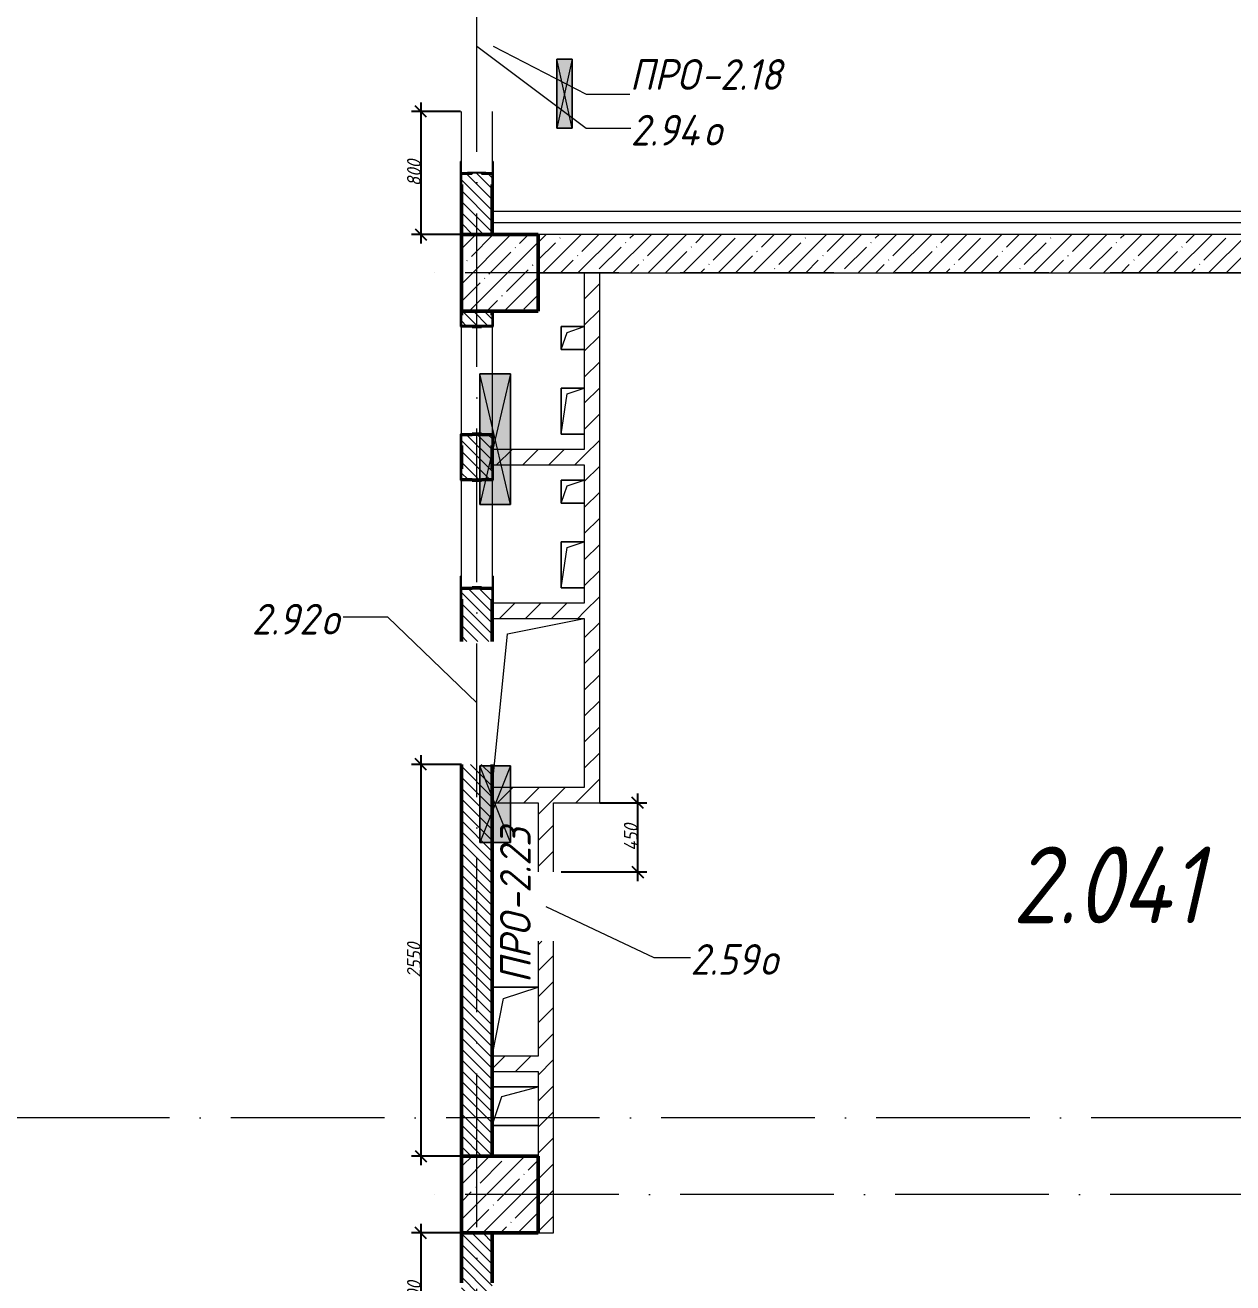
# Model space of a CAD drawing. Header units: millimetres. Extents: x -537608 to 253996, y -217170 to 186033.
# Drawn here: x -94237 to -86376, y -55982 to -47795 of the extents above; entities that cross this region are included whole.
import ezdxf

# ---------------------------------------------------------------- set-up
doc = ezdxf.new("R2010")
doc.units = ezdxf.units.MM
doc.linetypes.add('50_200_ШТРИХ_1Т_ш5_п1_п1_', pattern=[1400, 1000, -200, 0, -200])
for name, color, linetype, lineweight in [('A-____-____-DIMS', 7, 'Continuous', 9), ('A-DETL-____-OTLN-4', 7, 'Continuous', 18), ('A-DETL-GENF-OTLN', 7, 'Continuous', 9), ('A-FLOR-____-OTLN', 7, 'Continuous', 9), ('A-GENM-____-IDEN', 7, 'Continuous', 9), ('A-GENM-____-MCUT', 7, 'Continuous', 25), ('A-GENM-____-OTLN', 7, 'Continuous', 9), ('A-GENM-____-OTLN-1', 7, 'Continuous', 25), ('A-GLAZ-____-IDEN', 7, 'Continuous', 9), ('A-GLAZ-____-OTLN', 7, 'Continuous', 9), ('A-WALL-____-MCUT-1', 7, 'Continuous', 9), ('A-WALL-____-MCUT-2', 7, 'Continuous', 50), ('A-WALL-____-PATT-1', 7, 'Continuous', 9), ('A-WALL-FNSH-MCUT-1', 7, 'Continuous', 9), ('I-WALL-____-OTLN', 7, 'Continuous', 9), ('S-COLS-____-MCUT', 7, 'Continuous', 50), ('S-COLS-____-OTLN', 7, 'Continuous', 9), ('S-GRID-____-OTLN-1', 7, '50_200_ШТРИХ_1Т_ш5_п1_п1_', 9), ('Марки помещений', 7, 'Continuous', 9)]:
    doc.layers.add(name, color=color, linetype=linetype, lineweight=lineweight)
doc.styles.add('ISOCPEUR_I_3', font='isocpeui.ttf', dxfattribs={"width": 0.85, "height": 2.2})
doc.styles.add('ISOCPEUR_I_7', font='isocpeui.ttf', dxfattribs={"width": 0.9, "height": 90})
doc.styles.add('ISOCPEUR_I_9', font='isocpeui.ttf', dxfattribs={"width": 0.9, "height": 250})
doc.dimstyles.new('ISO-1_8_0_9К_СРЕДНИЙ_Кладочные_2', dxfattribs={"dimscale": 304.8, "dimtxt": 89.638306, "dimasz": 0.246063, "dimexe": 0.19685, "dimexo": 0, "dimgap": 0, "dimtad": 1, "dimdec": 3, "dimrnd": 0.001, "dimdsep": 46, "dimtxsty": 'ISOCPEUR_I_7', "dimblk1": 'OBLIQUE', "dimblk2": 'OBLIQUE', "dimsah": 1, "dimcen": 0.09, "dimdle": 0.19685, "dimazin": 0, "dimtfac": 1, "dimtdec": 4, "dimtix": 1, "dimtmove": 1, "dimatfit": 3, "dimfxl": 1, "dimtvp": 1, "dimtolj": 1, "dimtzin": 0, "dimarcsym": 2})
pattern_1 = [(135, (-184647.673, -56738.29), (-35.35534, -35.35534), [])]
pattern_2 = [(45, (-184647.67, -56738.29), (-84.85281, 84.85281), [])]

# ---------------------------------------------------------------- blocks, each defined once
blk = doc.blocks.new('BSC_Колонна _Прямоугольная - 500х500-V23-АР1_План отверстий 2 этажа в осях 1-64_А-ГГ')
at = {"layer": 'S-COLS-____-OTLN'}
h = blk.add_hatch(dxfattribs=at)
h.set_pattern_fill('FP_52', color=256, style=0, pattern_type=2)
h.set_pattern_definition([(45, (-93500, -7331.04), (-114.04925, 114.04925), []), (45, (-93385.95, -7331.04), (-114.04925, 114.04925), [201.613, -40.323, 3.353, -36.97])])
h.paths.add_polyline_path([(-250, -250), (250, -250), (250, 250), (-250, 250)], flags=0)
at = {"layer": 'S-COLS-____-MCUT'}
for p, q in [((250, 250), (-250, 250)), ((-250, 250), (-250, -250)), ((250, -250), (250, 250)), ((-250, -250), (250, -250))]:
    blk.add_line(p, q, dxfattribs=at)
blk = doc.blocks.new('BSC_Колонна _Прямоугольная - 500х500-V78-АР1_План отверстий 2 этажа в осях 1-64_А-ГГ')
at = {"layer": 'S-COLS-____-OTLN'}
h = blk.add_hatch(dxfattribs=at)
h.set_pattern_fill('FP_107', color=256, style=0, pattern_type=2)
h.set_pattern_definition([(45, (-93500, -1331.04), (-114.04925, 114.04925), []), (45, (-93385.95, -1331.04), (-114.04925, 114.04925), [201.613, -40.323, 3.353, -36.97])])
h.paths.add_polyline_path([(-250, -250), (250, -250), (250, 250), (-250, 250)], flags=0)
at = {"layer": 'S-COLS-____-MCUT'}
for p, q in [((250, 250), (-250, 250)), ((-250, 250), (-250, -250)), ((250, -250), (250, 250)), ((-250, -250), (250, -250))]:
    blk.add_line(p, q, dxfattribs=at)
blk = doc.blocks.new('154_Стойка_СКБ_Уголок - СМ-2480_200-28346303-АР1_План отверстий 2 этажа в осях 1-64_А-ГГ')
at = {"layer": 'A-GENM-____-MCUT'}
for p, q in [((125, 156), (125, 81)), ((200, 156), (125, 156)), ((131, 81), (131, 150)), ((131, 150), (200, 150)), ((200, 150), (200, 156)), ((125, 81), (131, 81)), ((131, 19), (125, 19)), ((125, 19), (125, -56)), ((131, -50), (131, 19)), ((125, -56), (200, -56)), ((200, -50), (131, -50)), ((200, -56), (200, -50))]:
    blk.add_line(p, q, dxfattribs=at)
blk = doc.blocks.new('Стойка_Влож_Полоса боковая - Полоса-28213942-АР1_План отверстий 2 этажа в осях 1-64_А-ГГ')
at = {"layer": 'A-GENM-____-OTLN'}
for p, q in [((-5, 60), (0, 60)), ((-5, -60), (-5, 60)), ((0, 31), (0, -31)), ((0, -60), (-5, -60))]:
    blk.add_line(p, q, dxfattribs=at)
blk = doc.blocks.new('Стойка_Влож_Уголок_Опорный - Уголок-28213941-АР1_План отверстий 2 этажа в осях 1-64_А-ГГ')
at = {"layer": 'A-GENM-____-OTLN'}
for p, q in [((-212, -6), (-212, 0)), ((0, 0), (0, -6)), ((-212, -75), (-212, -6)), ((-212, -6), (-206, -6)), ((-212, -75), (-206, -75)), ((-6, -6), (0, -6)), ((-6, -75), (0, -75)), ((0, -6), (0, -75))]:
    blk.add_line(p, q, dxfattribs=at)
blk = doc.blocks.new('154_Стойка_СКБ_Уголок - СМ-2180_200-28268025-АР1_План отверстий 2 этажа в осях 1-64_А-ГГ')
at = {"layer": 'A-GENM-____-MCUT'}
for p, q in [((125, 156), (125, 81)), ((200, 156), (125, 156)), ((131, 81), (131, 150)), ((131, 150), (200, 150)), ((200, 150), (200, 156)), ((125, 81), (131, 81)), ((131, 19), (125, 19)), ((125, 19), (125, -56)), ((131, -50), (131, 19)), ((125, -56), (200, -56)), ((200, -50), (131, -50)), ((200, -56), (200, -50))]:
    blk.add_line(p, q, dxfattribs=at)
blk = doc.blocks.new('Фахверк_СКБ_Уголок - 200_3960_зеркало-28268689-АР1_План отверстий 2 этажа в осях 1-64_А-ГГ')
at = {"layer": 'A-GENM-____-MCUT'}
for p, q in [((200, 156), (125, 156)), ((125, 156), (125, 81)), ((131, 81), (131, 150)), ((131, 150), (200, 150)), ((200, 150), (200, 156)), ((125, 81), (131, 81)), ((131, 19), (125, 19)), ((125, 19), (125, -56)), ((131, -50), (131, 19)), ((125, -56), (200, -56)), ((200, -50), (131, -50)), ((200, -56), (200, -50))]:
    blk.add_line(p, q, dxfattribs=at)
blk = doc.blocks.new('Фахверк_СКБ_Уголок - 200_3960-28268576-АР1_План отверстий 2 этажа в осях 1-64_А-ГГ')
at = {"layer": 'A-GENM-____-MCUT'}
for p, q in [((200, 156), (125, 156)), ((125, 156), (125, 81)), ((131, 81), (131, 150)), ((131, 150), (200, 150)), ((200, 150), (200, 156)), ((125, 81), (131, 81)), ((131, 19), (125, 19)), ((125, 19), (125, -56)), ((131, -50), (131, 19)), ((125, -56), (200, -56)), ((200, -50), (131, -50)), ((200, -56), (200, -50))]:
    blk.add_line(p, q, dxfattribs=at)
blk = doc.blocks.new('AR_Отверстие прямоугольное _в плите_ - AR_Отверстие прямоугольное _в плите_-30423627-АР1_План отверстий 2 этажа в осях 1-64_А-ГГ')
at = {"layer": 'A-GENM-____-OTLN'}
for p, q in [((75, 75), (-75, 75)), ((-75, 75), (-75, -75)), ((-75, -75), (-37.5, 37.5)), ((-37.5, 37.5), (75, 75)), ((-75, -75), (75, -75))]:
    blk.add_line(p, q, dxfattribs=at)
blk = doc.blocks.new('AR_Отверстие прямоугольное _в плите_ - AR_Отверстие прямоугольное _в плите_-30423637-АР1_План отверстий 2 этажа в осях 1-64_А-ГГ')
at = {"layer": 'A-GENM-____-OTLN'}
for p, q in [((75, 150), (-75, 150)), ((-75, 150), (-75, -150)), ((-75, -150), (-37.5, 112.5)), ((-37.5, 112.5), (75, 150)), ((-75, -150), (75, -150))]:
    blk.add_line(p, q, dxfattribs=at)
blk = doc.blocks.new('AR_Отверстие прямоугольное _в плите_ - AR_Отверстие прямоугольное _в плите_-30552713-АР1_План отверстий 2 этажа в осях 1-64_А-ГГ')
at = {"layer": 'A-GENM-____-OTLN'}
for p, q in [((-200, 450), (300, 550)), ((-300, -550), (-200, 450))]:
    blk.add_line(p, q, dxfattribs=at)
blk = doc.blocks.new('AR_Отверстие прямоугольное _в плите_ - AR_Отверстие прямоугольное _в плите_-30552572-АР1_План отверстий 2 этажа в осях 1-64_А-ГГ')
at = {"layer": 'A-GENM-____-OTLN'}
for p, q in [((150, 125), (-150, 125)), ((-87.5, 62.5), (150, 125)), ((-150, -125), (-87.5, 62.5)), ((-150, -125), (150, -125))]:
    blk.add_line(p, q, dxfattribs=at)
blk = doc.blocks.new('AR_Отверстие прямоугольное _в плите_ - AR_Отверстие прямоугольное _в плите_-V177-АР1_План отверстий 2 этажа в осях 1-64_А-ГГ')
at = {"layer": 'A-GENM-____-OTLN'}
for p, q in [((150, 225), (-150, 225)), ((-75, 150), (150, 225)), ((-150, -225), (-75, 150))]:
    blk.add_line(p, q, dxfattribs=at)
blk = doc.blocks.new('AR_Отверстие прямоугольное _в стене_ - AR_Отверстие прямоугольное _в стене__ОВ-36854413-АР1_План отверстий 2 этажа в осях 1-64_А-ГГ')
at = {"layer": 'A-GLAZ-____-OTLN'}
blk.add_hatch(color=256, dxfattribs=at).paths.add_polyline_path([(225, -50), (225, 50), (-225, 50), (-225, -50)], flags=0)
at = {"layer": 'A-DETL-GENF-OTLN'}
for p, q in [((-225, -50), (-225, 50)), ((-225, 50), (225, 50)), ((225, 50), (-225, -50)), ((-225, 50), (225, -50)), ((225, 50), (-225, 50)), ((-225, 50), (-225, -50)), ((225, 50), (225, -50)), ((225, -50), (225, 50)), ((225, -50), (-225, -50)), ((-225, -50), (225, -50))]:
    blk.add_line(p, q, dxfattribs=at)
blk = doc.blocks.new('AR_Отверстие прямоугольное _в стене_ - AR_Отверстие прямоугольное _в стене__ОВ-36854551-АР1_План отверстий 2 этажа в осях 1-64_А-ГГ')
at = {"layer": 'A-GLAZ-____-OTLN'}
blk.add_hatch(color=256, dxfattribs=at).paths.add_polyline_path([(250, -100), (250, 100), (-250, 100), (-250, -100)], flags=0)
at = {"layer": 'A-DETL-GENF-OTLN'}
for p, q in [((-250, -100), (-250, 100)), ((-250, 100), (250, 100)), ((250, 100), (-250, -100)), ((-250, 100), (250, -100)), ((250, 100), (-250, 100)), ((-250, 100), (-250, -100)), ((250, 100), (250, -100)), ((250, -100), (250, 100)), ((250, -100), (-250, -100)), ((-250, -100), (250, -100))]:
    blk.add_line(p, q, dxfattribs=at)
blk = doc.blocks.new('AR_Отверстие прямоугольное _в стене_ - AR_Отверстие прямоугольное _в стене__ОВ-36798040-АР1_План отверстий 2 этажа в осях 1-64_А-ГГ')
at = {"layer": 'A-GLAZ-____-OTLN'}
blk.add_hatch(color=256, dxfattribs=at).paths.add_polyline_path([(425, -100), (425, 100), (-425, 100), (-425, -100)], flags=0)
at = {"layer": 'A-DETL-GENF-OTLN'}
for p, q in [((-425, -100), (-425, 100)), ((-425, 100), (425, 100)), ((425, 100), (-425, -100)), ((-425, 100), (425, -100)), ((425, 100), (-425, 100)), ((-425, 100), (-425, -100)), ((425, 100), (425, -100)), ((425, -100), (425, 100)), ((425, -100), (-425, -100)), ((-425, -100), (425, -100))]:
    blk.add_line(p, q, dxfattribs=at)
blk = doc.blocks.new('_Oblique')
at = {"color": 0, "linetype": 'ByBlock', "lineweight": -2}
blk.add_line((-0.5, -0.5), (0.5, 0.5), dxfattribs=at)
blk = doc.blocks.new('*D2445')
at = {"layer": 'A-____-____-DIMS', "color": 0, "lineweight": -2, "transparency": 16777216}
for p, q in [((-91661.8, -48297.2), (-91661.8, -49217.2)), ((-91403.7, -48357.2), (-91721.8, -48357.2)), ((-91397.7, -49157.2), (-91721.8, -49157.2))]:
    blk.add_line(p, q, dxfattribs=at)
at = {"layer": 'Defpoints', "color": 0, "transparency": 16777216}
for p in [(-91403.7, -48357.2), (-91661.8, -49157.2), (-91397.7, -49157.2)]:
    blk.add_point(p, dxfattribs=at)
at = {"layer": 'A-____-____-DIMS', "color": 0, "lineweight": -2, "transparency": 16777216, "xscale": 75, "yscale": 75, "zscale": 75}
for p, rotation in [((-91661.8, -48357.2), 90), ((-91661.8, -49157.2), 270)]:
    blk.add_blockref('_Oblique', p, dxfattribs=dict(at, rotation=rotation))
at = {"layer": 'A-____-____-DIMS', "color": 0, "transparency": 16777216, "insert": (-91706.8, -48757.2), "char_height": 90, "width": 409.578, "attachment_point": 5, "rotation": 90, "style": 'ISOCPEUR_I_7'}
blk.add_mtext('\\A1;800', dxfattribs=at)
blk = doc.blocks.new('*D2446')
at = {"layer": 'A-____-____-DIMS', "color": 0, "lineweight": -2, "transparency": 16777216}
for p, q in [((-91661.8, -52547.2), (-91661.8, -55217.2)), ((-91397.7, -52607.2), (-91721.8, -52607.2)), ((-91397.7, -55157.2), (-91721.8, -55157.2))]:
    blk.add_line(p, q, dxfattribs=at)
at = {"layer": 'Defpoints', "color": 0, "transparency": 16777216}
for p in [(-91397.7, -52607.2), (-91661.8, -55157.2), (-91397.7, -55157.2)]:
    blk.add_point(p, dxfattribs=at)
at = {"layer": 'A-____-____-DIMS', "color": 0, "lineweight": -2, "transparency": 16777216, "xscale": 75, "yscale": 75, "zscale": 75}
for p, rotation in [((-91661.8, -52607.2), 90), ((-91661.8, -55157.2), 270)]:
    blk.add_blockref('_Oblique', p, dxfattribs=dict(at, rotation=rotation))
at = {"layer": 'A-____-____-DIMS', "color": 0, "transparency": 16777216, "insert": (-91706.8, -53882.2), "char_height": 90, "width": 546.104, "attachment_point": 5, "rotation": 90, "style": 'ISOCPEUR_I_7'}
blk.add_mtext('\\A1;2550', dxfattribs=at)
blk = doc.blocks.new('*D2447')
at = {"layer": 'A-____-____-DIMS', "color": 0, "lineweight": -2, "transparency": 16777216}
for p, q in [((-90250, -53367.2), (-90250, -52797.2)), ((-90497.7, -52857.2), (-90190, -52857.2)), ((-90747.7, -53307.2), (-90190, -53307.2))]:
    blk.add_line(p, q, dxfattribs=at)
at = {"layer": 'Defpoints', "color": 0, "transparency": 16777216}
for p in [(-90497.7, -52857.2), (-90250, -52857.2), (-90747.7, -53307.2)]:
    blk.add_point(p, dxfattribs=at)
at = {"layer": 'A-____-____-DIMS', "color": 0, "lineweight": -2, "transparency": 16777216, "xscale": 75, "yscale": 75, "zscale": 75}
for p, rotation in [((-90250, -52857.2), 90), ((-90250, -53307.2), 270)]:
    blk.add_blockref('_Oblique', p, dxfattribs=dict(at, rotation=rotation))
at = {"layer": 'A-____-____-DIMS', "color": 0, "transparency": 16777216, "insert": (-90295, -53082.2), "char_height": 90, "width": 426.127, "attachment_point": 5, "rotation": 90, "style": 'ISOCPEUR_I_7'}
blk.add_mtext('\\A1;450', dxfattribs=at)
blk = doc.blocks.new('*D2448')
at = {"layer": 'A-____-____-DIMS', "color": 0, "lineweight": -2, "transparency": 16777216}
for p, q in [((-91397.7, -55657.2), (-91721.8, -55657.2)), ((-91661.8, -55597.2), (-91661.8, -56517.2)), ((-91403.7, -56457.2), (-91721.8, -56457.2))]:
    blk.add_line(p, q, dxfattribs=at)
at = {"layer": 'Defpoints', "color": 0, "transparency": 16777216}
for p in [(-91397.7, -55657.2), (-91661.8, -56457.2), (-91403.7, -56457.2)]:
    blk.add_point(p, dxfattribs=at)
at = {"layer": 'A-____-____-DIMS', "color": 0, "lineweight": -2, "transparency": 16777216, "xscale": 75, "yscale": 75, "zscale": 75}
for p, rotation in [((-91661.8, -55657.2), 90), ((-91661.8, -56457.2), 270)]:
    blk.add_blockref('_Oblique', p, dxfattribs=dict(at, rotation=rotation))
at = {"layer": 'A-____-____-DIMS', "color": 0, "transparency": 16777216, "insert": (-91706.8, -56057.2), "char_height": 90, "width": 409.578, "attachment_point": 5, "rotation": 90, "style": 'ISOCPEUR_I_7'}
blk.add_mtext('\\A1;800', dxfattribs=at)

msp = doc.modelspace()

# ---------------------------------------------------------------- hatches: boundary and pattern name
at = {"layer": 'A-WALL-____-PATT-1'}
h = msp.add_hatch(dxfattribs=at)
h.set_pattern_fill('FP_6', color=256, style=0, pattern_type=2)
h.set_pattern_definition(pattern_1)
h.paths.add_polyline_path([(-91197.6725, -49157.2474), (-91197.6725, -48763.2474), (-91266.6725, -48763.2474), (-91266.6725, -48757.2474), (-91328.6725, -48757.2474), (-91328.6725, -48763.2474), (-91397.6725, -48763.2474), (-91397.6725, -49157.2474)], flags=0)
h.paths.add_polyline_path([(-91266.6725, -47057.2474), (-91266.6725, -47051.2474), (-91197.6725, -47051.2474), (-91197.6725, -46657.2474), (-91397.6725, -46657.2474), (-91397.6725, -47051.2474), (-91328.6725, -47051.2474), (-91328.6725, -47057.2474)], flags=0)
h = msp.add_hatch(dxfattribs=at)
h.set_pattern_fill('FP_25', color=256, style=0, pattern_type=2)
h.set_pattern_definition([(45, (-184647.67, -56738.29), (-114.04925, 114.04925), []), (45, (-184533.62, -56738.29), (-114.04925, 114.04925), [201.612, -40.322, 3.353, -36.97])])
h.paths.add_polyline_path([(-83897.6725, -49407.2474), (-83897.6725, -49157.2474), (-90897.6725, -49157.2474), (-90897.6725, -49407.2474), (-83915.8977, -49407.2474)], flags=0)
h = msp.add_hatch(dxfattribs=at)
h.set_pattern_fill('FP_4', color=256, style=0, pattern_type=2)
h.set_pattern_definition(pattern_2)
h.paths.add_polyline_path([(-90497.6725, -52757.2474), (-90497.6725, -49407.2474), (-90597.6725, -49407.2474), (-90597.6725, -52757.2474)], flags=0)
h = msp.add_hatch(dxfattribs=at)
h.set_pattern_fill('FP_6', color=256, style=0, pattern_type=2)
h.set_pattern_definition(pattern_1)
h.paths.add_polyline_path([(-91397.6725, -55157.2474), (-91197.6725, -55157.2474), (-91197.6725, -52607.2474), (-91397.6725, -52607.2474)], flags=0)
h.paths.add_polyline_path([(-91216.5914, -51807.2474), (-91197.6725, -51807.2474), (-91197.9969, -51463.2474), (-91266.6725, -51463.2474), (-91266.6725, -51457.2474), (-91328.6725, -51457.2474), (-91328.6725, -51463.2474), (-91397.6725, -51463.2474), (-91397.6725, -51807.2474), (-91266.6725, -51807.2474)], flags=0)
h.paths.add_polyline_path([(-91266.6725, -50757.2474), (-91266.6725, -50751.2474), (-91197.6725, -50751.2474), (-91197.6725, -50463.2474), (-91266.6725, -50463.2474), (-91266.6725, -50457.2474), (-91328.6725, -50457.2474), (-91328.6725, -50463.2474), (-91397.6725, -50463.2474), (-91397.6725, -50751.2474), (-91328.6725, -50751.2474), (-91328.6725, -50757.2474)], flags=0)
h.paths.add_polyline_path([(-91266.6725, -49757.2474), (-91266.6725, -49751.2474), (-91197.6725, -49751.2474), (-91197.6725, -49657.2474), (-91397.6725, -49657.2474), (-91397.6725, -49751.2474), (-91328.6725, -49751.2474), (-91328.6725, -49757.2474)], flags=0)
h = msp.add_hatch(dxfattribs=at)
h.set_pattern_fill('FP_4', color=256, style=0, pattern_type=2)
h.set_pattern_definition(pattern_2)
h.paths.add_polyline_path([(-90597.6725, -50657.2474), (-90597.6725, -50557.2474), (-91197.6725, -50557.2474), (-91197.6725, -50657.2474), (-90985.7549, -50657.2474)], flags=0)
h = msp.add_hatch(dxfattribs=at)
h.set_pattern_fill('FP_4', color=256, style=0, pattern_type=2)
h.set_pattern_definition(pattern_2)
h.paths.add_polyline_path([(-90597.6725, -51657.2474), (-90597.6725, -51557.2474), (-91197.6725, -51557.2474), (-91197.6725, -51657.2474), (-90985.7549, -51657.2474)], flags=0)
h = msp.add_hatch(dxfattribs=at)
h.set_pattern_fill('FP_4', color=256, style=0, pattern_type=2)
h.set_pattern_definition(pattern_2)
h.paths.add_polyline_path([(-91197.6725, -52857.2474), (-90497.6725, -52857.2474), (-90497.6725, -52757.2474), (-91197.6725, -52757.2474)], flags=0)
h = msp.add_hatch(dxfattribs=at)
h.set_pattern_fill('FP_4', color=256, style=0, pattern_type=2)
h.set_pattern_definition(pattern_2)
h.paths.add_polyline_path([(-90797.6725, -55657.2474), (-90797.6725, -53757.2474), (-90897.6725, -53757.2474), (-90897.6725, -55657.2474)], flags=0)
h.paths.add_polyline_path([(-90797.6725, -53307.2474), (-90797.6725, -52857.2474), (-90897.6725, -52857.2474), (-90897.6725, -53307.2474), (-90824.9453, -53307.2474)], flags=0)
h = msp.add_hatch(dxfattribs=at)
h.set_pattern_fill('FP_4', color=256, style=0, pattern_type=2)
h.set_pattern_definition(pattern_2)
h.paths.add_polyline_path([(-91197.6725, -54607.2474), (-90897.6725, -54607.2474), (-90897.6725, -54507.2474), (-91197.6725, -54507.2474)], flags=0)
h = msp.add_hatch(dxfattribs=at)
h.set_pattern_fill('FP_6', color=256, style=0, pattern_type=2)
h.set_pattern_definition(pattern_1)
h.paths.add_polyline_path([(-91197.6725, -58157.2474), (-91197.6725, -57763.2474), (-91266.6725, -57763.2474), (-91266.6725, -57757.2474), (-91328.6725, -57757.2474), (-91328.6725, -57763.2474), (-91397.6725, -57763.2474), (-91397.6725, -58157.2474), (-91237.6725, -58157.2474)], flags=0)
h.paths.add_polyline_path([(-91266.6725, -56057.2474), (-91266.6725, -56051.2474), (-91197.6725, -56051.2474), (-91197.6725, -55657.2474), (-91397.6725, -55657.2474), (-91397.6725, -56051.2474), (-91328.6725, -56051.2474), (-91328.6725, -56057.2474)], flags=0)

# ---------------------------------------------------------------- linework, layer by layer
at = {"layer": 'A-DETL-____-OTLN-4'}
for p, q in [((-83647.6725, -49007.2474), (-91197.6725, -49007.2474)), ((-83647.6725, -49082.2474), (-91197.6725, -49082.2474))]:
    msp.add_line(p, q, dxfattribs=at)
at = {"layer": 'A-FLOR-____-OTLN'}
for p, q in [((-90747.6725, -49757.2474), (-90597.6725, -49757.2474)), ((-90747.6725, -49907.2474), (-90747.6725, -49757.2474)), ((-90597.6725, -49907.2474), (-90747.6725, -49907.2474)), ((-90747.6725, -50157.2474), (-90597.6725, -50157.2474)), ((-90747.6725, -50457.2474), (-90747.6725, -50157.2474)), ((-90597.6725, -50457.2474), (-90747.6725, -50457.2474)), ((-90747.6725, -50757.2474), (-90597.6725, -50757.2474)), ((-90747.6725, -50907.2474), (-90747.6725, -50757.2474)), ((-90597.6725, -50907.2474), (-90747.6725, -50907.2474)), ((-90747.6725, -51157.2474), (-90597.6725, -51157.2474)), ((-90747.6725, -51457.2474), (-90747.6725, -51157.2474)), ((-90597.6725, -51457.2474), (-90747.6725, -51457.2474)), ((-91197.6725, -54057.2474), (-90897.6725, -54057.2474)), ((-91197.6725, -54707.2474), (-90897.6725, -54707.2474)), ((-90897.6725, -54957.2474), (-91197.6725, -54957.2474))]:
    msp.add_line(p, q, dxfattribs=at)
at = {"layer": 'A-GENM-____-IDEN'}
for p, q in [((-91191.6725, -47932.2474), (-90584.6484, -48243.1691)), ((-90584.6484, -48243.1691), (-90301.6514, -48243.1691))]:
    msp.add_line(p, q, dxfattribs=at)
at = {"layer": 'A-GLAZ-____-IDEN'}
for p, q in [((-91297.6725, -47932.2474), (-90584.6484, -48466.0642)), ((-90584.6484, -48466.0642), (-90295.8014, -48466.0642)), ((-91876.7789, -51649.5266), (-92167.0764, -51649.5266)), ((-91297.6725, -52207.2474), (-91876.7789, -51649.5266)), ((-90847.6725, -53532.2474), (-90145.8413, -53864.5081)), ((-90145.8413, -53864.5081), (-89906.9374, -53864.5081))]:
    msp.add_line(p, q, dxfattribs=at)
at = {"layer": 'A-WALL-____-MCUT-1'}
for p, q in [((-83897.6725, -49157.2474), (-90897.6725, -49157.2474)), ((-90897.6725, -49407.2474), (-83897.6725, -49407.2474))]:
    msp.add_line(p, q, dxfattribs=at)
at = {"layer": 'A-WALL-____-MCUT-2'}
for p, q in [((-91397.6725, -48832.2474), (-91397.6725, -49157.2474)), ((-91197.6725, -49157.2474), (-91197.6725, -48832.2474)), ((-91397.6725, -49657.2474), (-91397.6725, -49682.2474)), ((-91197.6725, -49682.2474), (-91197.6725, -49657.2474)), ((-91328.6725, -49757.2474), (-91266.6725, -49757.2474)), ((-91266.6725, -50457.2474), (-91328.6725, -50457.2474)), ((-91397.6725, -50532.2474), (-91397.6725, -50682.2474)), ((-91197.6725, -50682.2474), (-91197.6725, -50532.2474)), ((-91328.6725, -50757.2474), (-91266.6725, -50757.2474)), ((-91266.6725, -51457.2474), (-91328.6725, -51457.2474)), ((-91397.6725, -51532.2474), (-91397.6725, -51807.2474)), ((-91197.6725, -51807.2474), (-91197.6725, -51532.2474)), ((-91397.6725, -52607.2474), (-91397.6725, -55157.2474)), ((-91197.6725, -55157.2474), (-91197.6725, -52607.2474)), ((-91397.6725, -55657.2474), (-91397.6725, -55982.2474)), ((-91197.6725, -55982.2474), (-91197.6725, -55657.2474))]:
    msp.add_line(p, q, dxfattribs=at)
at = {"layer": 'A-WALL-FNSH-MCUT-1'}
for p, q in [((-90597.6725, -49407.2474), (-90597.6725, -50557.2474)), ((-90497.6725, -52857.2474), (-90497.6725, -49407.2474)), ((-90597.6725, -50557.2474), (-91197.6725, -50557.2474)), ((-91197.6725, -50657.2474), (-90597.6725, -50657.2474)), ((-90597.6725, -50657.2474), (-90597.6725, -51557.2474)), ((-90597.6725, -51557.2474), (-91197.6725, -51557.2474)), ((-91197.6725, -51657.2474), (-90597.6725, -51657.2474)), ((-90597.6725, -51657.2474), (-90597.6725, -52757.2474)), ((-90597.6725, -52757.2474), (-91197.6725, -52757.2474)), ((-91197.6725, -52857.2474), (-90897.6725, -52857.2474)), ((-90897.6725, -52857.2474), (-90897.6725, -53307.2474)), ((-90797.6725, -53307.2474), (-90797.6725, -52857.2474)), ((-90797.6725, -52857.2474), (-90497.6725, -52857.2474)), ((-90897.6725, -53757.2474), (-90897.6725, -54507.2474)), ((-90797.6725, -55657.2474), (-90797.6725, -53757.2474)), ((-90897.6725, -54507.2474), (-91197.6725, -54507.2474)), ((-91197.6725, -54607.2474), (-90897.6725, -54607.2474)), ((-90897.6725, -54607.2474), (-90897.6725, -55157.2474)), ((-90897.6725, -55657.2474), (-90797.6725, -55657.2474))]:
    msp.add_line(p, q, dxfattribs=at)
at = {"layer": 'I-WALL-____-OTLN'}
for p, q in [((-91397.6725, -48757.2474), (-91397.6725, -48357.2474)), ((-91197.6725, -48357.2474), (-91197.6725, -48757.2474)), ((-91397.6725, -50457.2474), (-91397.6725, -49757.2474)), ((-91197.6725, -49757.2474), (-91197.6725, -50457.2474)), ((-91397.6725, -51457.2474), (-91397.6725, -50757.2474)), ((-91197.6725, -50757.2474), (-91197.6725, -51457.2474))]:
    msp.add_line(p, q, dxfattribs=at)
at = {"layer": 'S-GRID-____-OTLN-1'}
for p, q in [((-91297.6725, -61220.8957), (-91297.6725, -6857.3298)), ((-80573.2659, -49407.2474), (-91626.4082, -49407.2474)), ((-80697.0554, -54907.2474), (-189316.4427, -54907.2474)), ((-80573.2659, -55407.2474), (-91626.4082, -55407.2474))]:
    msp.add_line(p, q, dxfattribs=at)

# ---------------------------------------------------------------- block references
at = {"layer": 'A-GENM-____-OTLN'}
for name, p, rotation in [('Стойка_Влож_Уголок_Опорный - Уголок-28213941-АР1_План отверстий 2 этажа в осях 1-64_А-ГГ', (-91403.6725, -48757.2474), 180), ('Стойка_Влож_Полоса боковая - Полоса-28213942-АР1_План отверстий 2 этажа в осях 1-64_А-ГГ', (-91297.6725, -48757.2474), 269.9999999999999), ('Стойка_Влож_Уголок_Опорный - Уголок-28213941-АР1_План отверстий 2 этажа в осях 1-64_А-ГГ', (-91403.6725, -51457.2474), 180)]:
    msp.add_blockref(name, p, dxfattribs=dict(at, rotation=rotation))
for name, p in [('AR_Отверстие прямоугольное _в плите_ - AR_Отверстие прямоугольное _в плите_-30423627-АР1_План отверстий 2 этажа в осях 1-64_А-ГГ', (-90672.6725, -49832.2474)), ('AR_Отверстие прямоугольное _в плите_ - AR_Отверстие прямоугольное _в плите_-30423637-АР1_План отверстий 2 этажа в осях 1-64_А-ГГ', (-90672.6725, -50307.2474)), ('AR_Отверстие прямоугольное _в плите_ - AR_Отверстие прямоугольное _в плите_-30423627-АР1_План отверстий 2 этажа в осях 1-64_А-ГГ', (-90672.6725, -50832.2474)), ('AR_Отверстие прямоугольное _в плите_ - AR_Отверстие прямоугольное _в плите_-30423637-АР1_План отверстий 2 этажа в осях 1-64_А-ГГ', (-90672.6725, -51307.2474)), ('AR_Отверстие прямоугольное _в плите_ - AR_Отверстие прямоугольное _в плите_-30552713-АР1_План отверстий 2 этажа в осях 1-64_А-ГГ', (-90897.6725, -52207.2474)), ('AR_Отверстие прямоугольное _в плите_ - AR_Отверстие прямоугольное _в плите_-V177-АР1_План отверстий 2 этажа в осях 1-64_А-ГГ', (-91047.6725, -54282.2474)), ('AR_Отверстие прямоугольное _в плите_ - AR_Отверстие прямоугольное _в плите_-30552572-АР1_План отверстий 2 этажа в осях 1-64_А-ГГ', (-91047.6725, -54832.2474))]:
    msp.add_blockref(name, p, dxfattribs=at)
at = {"layer": 'A-GENM-____-OTLN-1'}
for name, p, rotation in [('154_Стойка_СКБ_Уголок - СМ-2480_200-28346303-АР1_План отверстий 2 этажа в осях 1-64_А-ГГ', (-91347.6725, -48632.2474), 269.9999999999999), ('Фахверк_СКБ_Уголок - 200_3960_зеркало-28268689-АР1_План отверстий 2 этажа в осях 1-64_А-ГГ', (-91247.6725, -49882.2474), 89.9999999999999), ('Фахверк_СКБ_Уголок - 200_3960-28268576-АР1_План отверстий 2 этажа в осях 1-64_А-ГГ', (-91347.6725, -50332.2474), 269.9999999999999), ('Фахверк_СКБ_Уголок - 200_3960_зеркало-28268689-АР1_План отверстий 2 этажа в осях 1-64_А-ГГ', (-91247.6725, -50882.2474), 89.9999999999999), ('154_Стойка_СКБ_Уголок - СМ-2180_200-28268025-АР1_План отверстий 2 этажа в осях 1-64_А-ГГ', (-91347.6725, -51332.2474), 269.9999999999999)]:
    msp.add_blockref(name, p, dxfattribs=dict(at, rotation=rotation))
at = {"layer": 'A-GLAZ-____-OTLN'}
for name, p, rotation in [('AR_Отверстие прямоугольное _в стене_ - AR_Отверстие прямоугольное _в стене__ОВ-36854413-АР1_План отверстий 2 этажа в осях 1-64_А-ГГ', (-90727.1575, -48240.6377), 270), ('AR_Отверстие прямоугольное _в стене_ - AR_Отверстие прямоугольное _в стене__ОВ-36798040-АР1_План отверстий 2 этажа в осях 1-64_А-ГГ', (-91177.1575, -50490.6377), 269.9999999999999), ('AR_Отверстие прямоугольное _в стене_ - AR_Отверстие прямоугольное _в стене__ОВ-36854551-АР1_План отверстий 2 этажа в осях 1-64_А-ГГ', (-91177.1575, -52865.6377), 269.9999999999999)]:
    msp.add_blockref(name, p, dxfattribs=dict(at, rotation=rotation))
at = {"layer": 'S-COLS-____-OTLN'}
for name, p in [('BSC_Колонна _Прямоугольная - 500х500-V23-АР1_План отверстий 2 этажа в осях 1-64_А-ГГ', (-91147.6725, -49407.2474)), ('BSC_Колонна _Прямоугольная - 500х500-V78-АР1_План отверстий 2 этажа в осях 1-64_А-ГГ', (-91147.6725, -55407.2474))]:
    msp.add_blockref(name, p, dxfattribs=at)

# ---------------------------------------------------------------- texts
at = {"layer": 'A-GENM-____-IDEN', "char_height": 200, "attachment_point": 1, "style": 'ISOCPEUR_I_9'}
for s, insert, width in [('ПРО', (-90301.6514, -48016.053), 562.784625), ('-2.18', (-89837.3076, -48016.053), 663.79725)]:
    msp.add_mtext(s, dxfattribs=dict(at, insert=insert, width=width))
at = {"layer": 'A-GENM-____-IDEN', "char_height": 200, "attachment_point": 1, "rotation": 90, "style": 'ISOCPEUR_I_9'}
for s, insert, width in [('-2.23', (-91146.1608, -53566.159), 707.088375), ('ПРО', (-91146.1608, -54030.5028), 562.784625)]:
    msp.add_mtext(s, dxfattribs=dict(at, insert=insert, width=width))
at = {"layer": 'A-GLAZ-____-IDEN', "char_height": 200, "attachment_point": 1, "style": 'ISOCPEUR_I_9'}
for s, insert, width in [('2.94', (-90295.8014, -48378.4496), 577.215), ('\\fISOCPEUR|b0|i1|c204|p34|;\\W.9;о', (-89819.5514, -48378.4496), 158.734125), ('2.92', (-92762.5309, -51561.912), 548.35425), ('\\fISOCPEUR|b0|i1|c204|p34|;\\W.9;о', (-92310.0934, -51561.912), 158.734125), ('2.59', (-89906.9374, -53776.8935), 548.35425), ('\\fISOCPEUR|b0|i1|c204|p34|;\\W.9;о', (-89454.4999, -53776.8935), 158.734125)]:
    msp.add_mtext(s, dxfattribs=dict(at, insert=insert, width=width))
at = {"layer": 'Марки помещений', "insert": (-87810.7801, -53141.488), "char_height": 500, "width": 769.62, "attachment_point": 1, "style": 'ISOCPEUR_I_3'}
msp.add_mtext('2.041', dxfattribs=at)

# ---------------------------------------------------------------- dimensions: what is measured, and where the dimension line sits
at = {"layer": 'A-____-____-DIMS'}
for base, p1, p2, override, picture, middle in [((-91661.8342, -49157.2474), (-91403.6725, -48357.2474), (-91397.6725, -49157.2474), {"dimpost": '<>', "dimfxl": 800.0225}, '*D2445', (-91706.8342, -48757.2474)), ((-91661.8342, -55157.2474), (-91397.6725, -52607.2474), (-91397.6725, -55157.2474), {"dimpost": '<>', "dimfxl": 2550}, '*D2446', (-91706.8342, -53882.2474)), ((-90249.9997, -52857.2474), (-90747.6725, -53307.2474), (-90497.6725, -52857.2474), {"dimpost": '<>', "dimfxl": 514.781507}, '*D2447', (-90294.9997, -53082.2474)), ((-91661.8342, -56457.2474), (-91397.6725, -55657.2474), (-91403.6725, -56457.2474), {"dimpost": '<>', "dimfxl": 800.0225}, '*D2448', (-91706.8342, -56057.2474))]:
    dim = msp.add_linear_dim(base=base, p1=p1, p2=p2, angle=90, dimstyle='ISO-1_8_0_9К_СРЕДНИЙ_Кладочные_2', override=override, dxfattribs=at)
    dim.commit()
    dim.dimension.update_dxf_attribs({"geometry": picture, "text_midpoint": middle})

doc.saveas('drawing.dxf')
